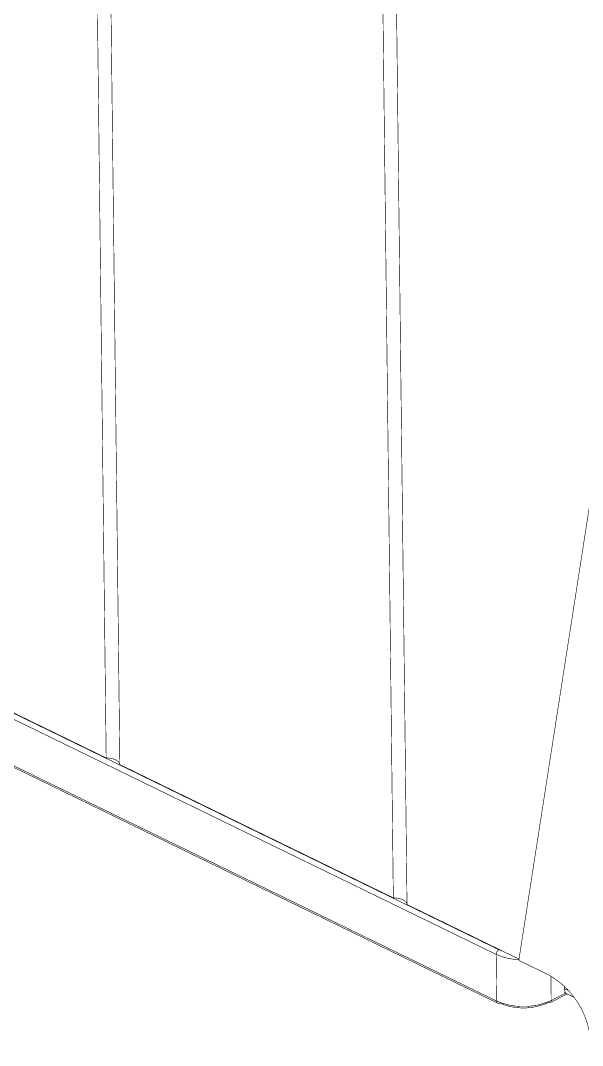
# Model space of a CAD drawing. Header units: inches. Extents: x 0 to 35.2, y -0.7 to 15.9.
# Drawn here: x 17.938 to 18.416, y 1.574 to 2.447 of the extents above; entities that cross this region are included whole.
import ezdxf

# ---------------------------------------------------------------- set-up
doc = ezdxf.new("R2010")
doc.units = ezdxf.units.IN
doc.header["$MEASUREMENT"] = 0
doc.layers.add('Dimensions', color=6, linetype='Continuous')

msp = doc.modelspace()

# ---------------------------------------------------------------- linework, layer by layer
at = {"layer": 'Dimensions', "const_width": 0.0005}
for points in [[(17.99226, 3.38033), (18.01052, 1.81901)], [(18.00391, 3.37464), (18.02217, 1.81333)], [(18.23709, 3.23927), (18.25509, 1.69983)], [(18.24876, 3.23141), (18.26674, 1.69415)], [(18.36195, 1.64659), (18.53068, 2.73171)], [(17.69276, 1.97351), (18.34494, 1.65569)], [(17.69048, 1.96949), (18.34267, 1.65166)], [(17.69095, 1.92971), (18.34313, 1.61189)], [(17.7776, 1.93252), (18.01052, 1.81901)], [(17.69182, 1.92795), (18.34401, 1.61012)], [(18.01052, 1.81901), (18.01277, 1.8189)], [(18.01277, 1.8189), (18.01492, 1.81858)], [(18.01492, 1.81858), (18.01691, 1.81806)], [(18.01691, 1.81806), (18.01866, 1.81736)], [(18.01866, 1.81736), (18.0201, 1.8165)], [(18.0201, 1.8165), (18.02119, 1.81552)], [(18.02119, 1.81552), (18.02189, 1.81445)], [(18.02189, 1.81445), (18.02217, 1.81333)], [(18.02217, 1.81333), (18.25509, 1.69983)], [(18.25509, 1.69983), (18.25734, 1.69971)], [(18.25734, 1.69971), (18.25949, 1.69939)], [(18.25949, 1.69939), (18.26148, 1.69887)], [(18.26148, 1.69887), (18.26323, 1.69817)], [(18.26323, 1.69817), (18.26467, 1.69732)], [(18.26467, 1.69732), (18.26576, 1.69634)], [(18.26576, 1.69634), (18.26646, 1.69527)], [(18.26646, 1.69527), (18.26674, 1.69415)], [(18.26674, 1.69415), (18.36212, 1.64767)], [(18.34267, 1.65166), (18.34313, 1.61189)], [(18.34494, 1.65569), (18.34914, 1.654)], [(18.36195, 1.64659), (18.38787, 1.63396)], [(18.38928, 1.63324), (18.38953, 1.61239)], [(18.40075, 1.62472), (18.40076, 1.6225)], [(18.3887, 1.61061), (18.40305, 1.61797)], [(18.38953, 1.61239), (18.40196, 1.61877)], [(18.40055, 1.61919), (18.40906, 1.61504)], [(18.40076, 1.6225), (18.40468, 1.62059)]]:
    msp.add_lwpolyline(points, dxfattribs=at)
at = {"layer": 'Dimensions', "const_width": 0.00025}
for points in [[(18.0104, 1.81901, 1), (18.01065, 1.81901, 1)], [(18.0104, 1.81901, 1), (18.01065, 1.81901, 1)], [(18.0104, 1.81901, 1), (18.01065, 1.81901, 1)], [(18.01264, 1.8189, 1), (18.01289, 1.8189, 1)], [(18.01264, 1.8189, 1), (18.01289, 1.8189, 1)], [(18.0148, 1.81858, 1), (18.01505, 1.81858, 1)], [(18.0148, 1.81858, 1), (18.01505, 1.81858, 1)], [(18.01679, 1.81806, 1), (18.01704, 1.81806, 1)], [(18.01679, 1.81806, 1), (18.01704, 1.81806, 1)], [(18.01853, 1.81736, 1), (18.01878, 1.81736, 1)], [(18.01853, 1.81736, 1), (18.01878, 1.81736, 1)], [(18.01998, 1.8165, 1), (18.02023, 1.8165, 1)], [(18.01998, 1.8165, 1), (18.02023, 1.8165, 1)], [(18.02107, 1.81552, 1), (18.02132, 1.81552, 1)], [(18.02107, 1.81552, 1), (18.02132, 1.81552, 1)], [(18.02177, 1.81445, 1), (18.02202, 1.81445, 1)], [(18.02177, 1.81445, 1), (18.02202, 1.81445, 1)], [(18.02205, 1.81333, 1), (18.0223, 1.81333, 1)], [(18.02205, 1.81333, 1), (18.0223, 1.81333, 1)], [(18.02205, 1.81333, 1), (18.0223, 1.81333, 1)], [(18.25497, 1.69983, 1), (18.25522, 1.69983, 1)], [(18.25497, 1.69983, 1), (18.25522, 1.69983, 1)], [(18.25497, 1.69983, 1), (18.25522, 1.69983, 1)], [(18.25721, 1.69971, 1), (18.25746, 1.69971, 1)], [(18.25721, 1.69971, 1), (18.25746, 1.69971, 1)], [(18.25937, 1.69939, 1), (18.25962, 1.69939, 1)], [(18.25937, 1.69939, 1), (18.25962, 1.69939, 1)], [(18.26135, 1.69887, 1), (18.2616, 1.69887, 1)], [(18.26135, 1.69887, 1), (18.2616, 1.69887, 1)], [(18.2631, 1.69817, 1), (18.26335, 1.69817, 1)], [(18.2631, 1.69817, 1), (18.26335, 1.69817, 1)], [(18.26455, 1.69732, 1), (18.2648, 1.69732, 1)], [(18.26455, 1.69732, 1), (18.2648, 1.69732, 1)], [(18.26564, 1.69634, 1), (18.26589, 1.69634, 1)], [(18.26564, 1.69634, 1), (18.26589, 1.69634, 1)], [(18.26634, 1.69527, 1), (18.26659, 1.69527, 1)], [(18.26634, 1.69527, 1), (18.26659, 1.69527, 1)], [(18.26661, 1.69415, 1), (18.26686, 1.69415, 1)], [(18.26661, 1.69415, 1), (18.26686, 1.69415, 1)], [(18.26661, 1.69415, 1), (18.26686, 1.69415, 1)], [(18.34254, 1.65166, 1), (18.34279, 1.65166, 1)], [(18.34254, 1.65166, 1), (18.34279, 1.65166, 1)], [(18.34254, 1.65166, 1), (18.34279, 1.65166, 1)], [(18.34254, 1.65166, 1), (18.34279, 1.65166, 1)], [(18.34482, 1.65569, 1), (18.34507, 1.65569, 1)], [(18.34482, 1.65569, 1), (18.34507, 1.65569, 1)], [(18.34482, 1.65569, 1), (18.34507, 1.65569, 1)], [(18.34901, 1.654, 1), (18.34926, 1.654, 1)], [(18.36183, 1.64659, 1), (18.36208, 1.64659, 1)], [(18.36183, 1.64659, 1), (18.36208, 1.64659, 1)], [(18.36192, 1.64718, 1), (18.36217, 1.64718, 1)], [(18.36199, 1.64767, 1), (18.36224, 1.64767, 1)], [(18.38774, 1.63396, 1), (18.38799, 1.63396, 1)], [(18.38774, 1.63396, 1), (18.38799, 1.63396, 1)], [(18.38916, 1.63324, 1), (18.38941, 1.63324, 1)], [(18.40062, 1.62472, 1), (18.40087, 1.62472, 1)], [(18.40043, 1.61919, 1), (18.40068, 1.61919, 1)], [(18.40063, 1.6225, 1), (18.40088, 1.6225, 1)], [(18.40063, 1.6225, 1), (18.40088, 1.6225, 1)], [(18.40063, 1.6225, 1), (18.40088, 1.6225, 1)], [(18.40184, 1.61877, 1), (18.40209, 1.61877, 1)], [(18.40184, 1.61877, 1), (18.40209, 1.61877, 1)], [(18.40184, 1.61877, 1), (18.40209, 1.61877, 1)], [(18.40216, 1.61846, 1), (18.40241, 1.61846, 1)], [(18.40216, 1.61846, 1), (18.40241, 1.61846, 1)], [(18.40246, 1.61821, 1), (18.40271, 1.61821, 1)], [(18.40246, 1.61821, 1), (18.40271, 1.61821, 1)], [(18.40273, 1.61809, 1), (18.40298, 1.61809, 1)], [(18.40273, 1.61809, 1), (18.40298, 1.61809, 1)], [(18.40293, 1.61797, 1), (18.40318, 1.61797, 1)], [(18.40318, 1.6181, 1), (18.40343, 1.6181, 1)], [(18.40455, 1.62059, 1), (18.4048, 1.62059, 1)], [(18.40894, 1.61504, 1), (18.40919, 1.61504, 1)], [(18.34301, 1.61189, 1), (18.34326, 1.61189, 1)], [(18.34301, 1.61189, 1), (18.34326, 1.61189, 1)], [(18.34301, 1.61189, 1), (18.34326, 1.61189, 1)], [(18.34301, 1.61189, 1), (18.34326, 1.61189, 1)], [(18.34388, 1.61012, 1), (18.34413, 1.61012, 1)], [(18.34388, 1.61012, 1), (18.34413, 1.61012, 1)], [(18.34388, 1.61012, 1), (18.34413, 1.61012, 1)], [(18.34535, 1.61023, 1), (18.3456, 1.61023, 1)], [(18.34535, 1.61023, 1), (18.3456, 1.61023, 1)], [(18.38711, 1.61068, 1), (18.38736, 1.61068, 1)], [(18.38711, 1.61068, 1), (18.38736, 1.61068, 1)], [(18.38857, 1.61061, 1), (18.38882, 1.61061, 1)], [(18.38857, 1.61061, 1), (18.38882, 1.61061, 1)], [(18.38857, 1.61061, 1), (18.38882, 1.61061, 1)], [(18.3894, 1.61239, 1), (18.38965, 1.61239, 1)], [(18.3894, 1.61239, 1), (18.38965, 1.61239, 1)], [(18.3894, 1.61239, 1), (18.38965, 1.61239, 1)], [(18.3894, 1.61239, 1), (18.38965, 1.61239, 1)]]:
    msp.add_lwpolyline(points, format="xyb", close=True, dxfattribs=at)
at = {"layer": 'Dimensions', "const_width": 0.0005}
for points in [[(18.34267, 1.65166, -0.260287), (18.34494, 1.65569)], [(18.36204, 1.64718, -0.097114), (18.34267, 1.65166)], [(18.38787, 1.63396, -0.259456), (18.42331, 1.57432)], [(18.40196, 1.61877, -0.182166), (18.40076, 1.6225)], [(18.40228, 1.61846, -0.009157), (18.40196, 1.61877)], [(18.40259, 1.61821, -0.036121), (18.40228, 1.61846)], [(18.40285, 1.61809, -0.087719), (18.40259, 1.61821)], [(18.40331, 1.6181, -0.119534), (18.40285, 1.61809)], [(18.34401, 1.61012, -0.283057), (18.34313, 1.61189)], [(18.38953, 1.61239, -0.211673), (18.34313, 1.61189)], [(18.34548, 1.61023, -0.242393), (18.34401, 1.61012)], [(18.38723, 1.61068, -0.211673), (18.34548, 1.61023)], [(18.3887, 1.61061, -0.2425), (18.38723, 1.61068)], [(18.38953, 1.61239, -0.283596), (18.3887, 1.61061)]]:
    msp.add_lwpolyline(points, format="xyb", dxfattribs=at)

doc.saveas('drawing.dxf')
